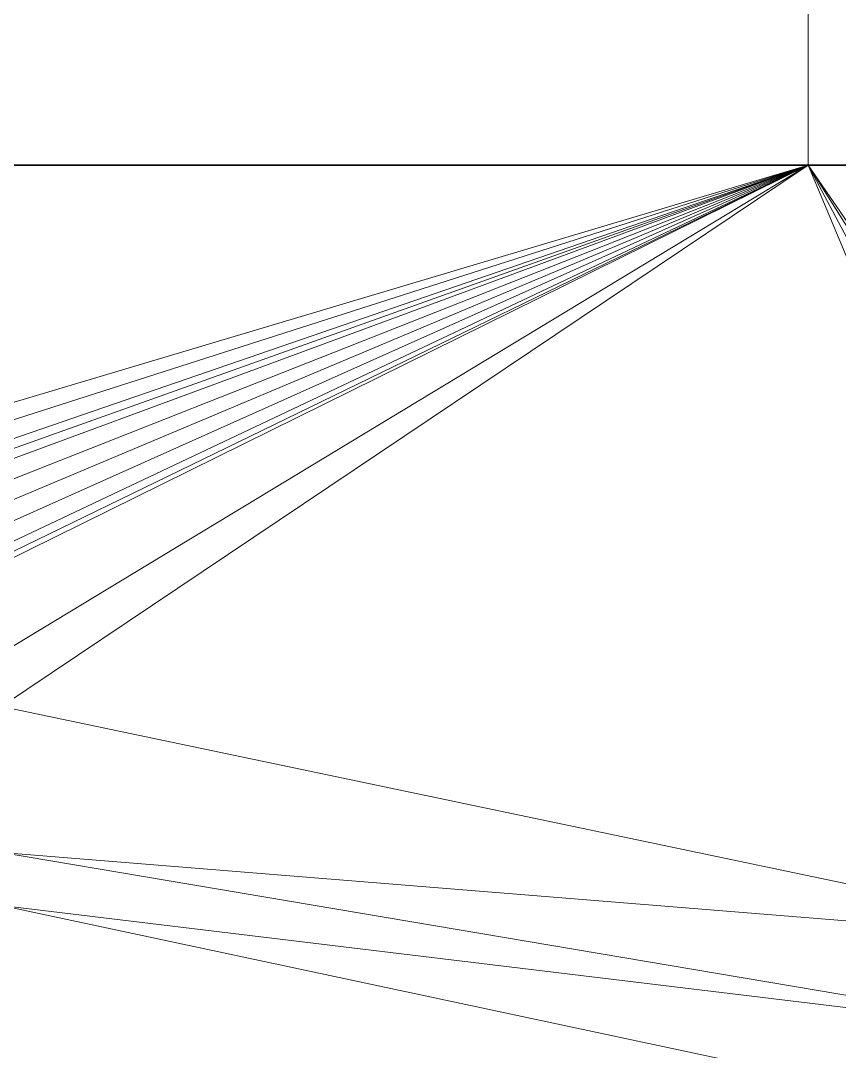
# Model space of a CAD drawing. Header units: metres. Extents: x 246428 to 246884, y 7418966 to 7419490.
# Drawn here: x 246769.93 to 246774.03, y 7419444.22 to 7419449.4 of the extents above; entities that cross this region are included whole.
import ezdxf

# ---------------------------------------------------------------- set-up
doc = ezdxf.new("R2010")
doc.units = ezdxf.units.M
doc.linetypes.add('blank name', pattern=[0])
doc.layers.add('_12D_UNMAPPED', color=7, linetype='Continuous')
doc.layers.add('KERB_LIP', color=7, linetype='Continuous', lineweight=35, true_color=0x5fd2ff)

msp = doc.modelspace()

# ---------------------------------------------------------------- linework, layer by layer
at = {"layer": '_12D_UNMAPPED', "color": 3, "linetype": 'blank name', "lineweight": 0}
for points in [[(246773.8779, 7419448.672, 35.5862), (246768.8779, 7419448.672, 35.5362), (246773.8779, 7419453.222, 35.4497)], [(246768.8779, 7419448.672, 35.5362), (246768.8779, 7419453.222, 35.3997), (246773.8779, 7419453.222, 35.4497)], [(246774.9372, 7419453.222, 35.4603), (246774.9372, 7419448.672, 35.5968), (246773.8779, 7419453.222, 35.4497)], [(246774.9372, 7419448.672, 35.5968), (246773.8779, 7419448.672, 35.5862), (246773.8779, 7419453.222, 35.4497)], [(246769.5386, 7419447.377, 35.5947), (246768.8779, 7419448.672, 35.5362), (246773.8779, 7419448.672, 35.5862)], [(246769.6055, 7419447.3027, 35.5984), (246769.5386, 7419447.377, 35.5947), (246773.8779, 7419448.672, 35.5862)], [(246769.6646, 7419447.2221, 35.6022), (246769.6055, 7419447.3027, 35.5984), (246773.8779, 7419448.672, 35.5862)], [(246769.691, 7419447.1797, 35.6042), (246769.6646, 7419447.2221, 35.6022), (246773.8779, 7419448.672, 35.5862)], [(246769.7153, 7419447.136, 35.6062), (246769.691, 7419447.1797, 35.6042), (246773.8779, 7419448.672, 35.5862)], [(246769.7572, 7419447.0452, 35.6102), (246769.7153, 7419447.136, 35.6062), (246773.8779, 7419448.672, 35.5862)], [(246769.7898, 7419446.9507, 35.6144), (246769.7572, 7419447.0452, 35.6102), (246773.8779, 7419448.672, 35.5862)], [(246769.8129, 7419446.8535, 35.6185), (246769.7898, 7419446.9507, 35.6144), (246773.8779, 7419448.672, 35.5862)], [(246769.8261, 7419446.7544, 35.6226), (246769.8129, 7419446.8535, 35.6185), (246773.8779, 7419448.672, 35.5862)], [(246769.829, 7419446.7045, 35.6246), (246769.8261, 7419446.7544, 35.6226), (246773.8779, 7419448.672, 35.5862)], [(246769.8295, 7419446.672, 35.6259), (246769.829, 7419446.7045, 35.6246), (246773.8779, 7419448.672, 35.5862)], [(246769.8295, 7419446.2221, 35.644), (246769.8295, 7419446.672, 35.6259), (246773.8779, 7419448.672, 35.5862)], [(246769.8295, 7419446.222, 35.644), (246769.8295, 7419446.2221, 35.644), (246773.8779, 7419448.672, 35.5862)], [(246769.8295, 7419445.9545, 35.6547), (246769.8295, 7419446.222, 35.644), (246773.8779, 7419448.672, 35.5862)], [(246775.5164, 7419444.7605, 35.7829), (246769.8295, 7419445.9545, 35.6547), (246773.8779, 7419448.672, 35.5862)], [(246775.8688, 7419445.5197, 35.7511), (246775.7149, 7419445.2193, 35.7639), (246773.8779, 7419448.672, 35.5862)], [(246775.8688, 7419445.5198, 35.7511), (246775.8688, 7419445.5197, 35.7511), (246773.8779, 7419448.672, 35.5862)], [(246775.7149, 7419445.2193, 35.7639), (246775.5164, 7419444.7605, 35.7829), (246773.8779, 7419448.672, 35.5862)], [(246775.9484, 7419445.6613, 35.7449), (246775.8688, 7419445.5198, 35.7511), (246773.8779, 7419448.672, 35.5862)], [(246774.9372, 7419448.672, 35.5968), (246775.9484, 7419445.6613, 35.7449), (246773.8779, 7419448.672, 35.5862)], [(246769.8295, 7419445.2221, 35.684), (246769.8295, 7419445.9545, 35.6547), (246775.5164, 7419444.7605, 35.7829)], [(246769.8295, 7419445.2221, 35.684), (246775.5164, 7419444.7605, 35.7829), (246775.354, 7419444.2878, 35.802)], [(246769.8295, 7419445.222, 35.684), (246769.8295, 7419445.2221, 35.684), (246775.354, 7419444.2878, 35.802)], [(246769.8295, 7419444.9545, 35.6947), (246769.8295, 7419445.222, 35.684), (246775.354, 7419444.2878, 35.802)], [(246769.8295, 7419443.9545, 35.7348), (246769.8295, 7419444.9545, 35.6947), (246775.2287, 7419443.8039, 35.821)], [(246769.8295, 7419444.9545, 35.6947), (246775.354, 7419444.2878, 35.802), (246775.2287, 7419443.8039, 35.821)]]:
    msp.add_3dface(points, dxfattribs=at)
at = {"layer": 'KERB_LIP'}
msp.add_polyline3d([(246781.1637, 7419448.87, 35.6562), (246779.3772, 7419448.7724, 35.6391), (246779.3771, 7419448.7724, 35.6391), (246779.0688, 7419448.7589, 35.6362), (246777.9588, 7419448.7184, 35.6256), (246777.9587, 7419448.7184, 35.6256), (246776.9721, 7419448.6929, 35.6162), (246776.972, 7419448.6929, 35.6162), (246776.8172, 7419448.6898, 35.6147), (246776.8171, 7419448.6898, 35.6147), (246776.4476, 7419448.6835, 35.6112), (246774.9516, 7419448.672, 35.5969), (246774.9515, 7419448.672, 35.5969), (246774.9515, 7419448.672, 35.5969), (246774.9373, 7419448.672, 35.5968), (246774.9372, 7419448.672, 35.5968), (246773.8779, 7419448.672, 35.5862), (246768.8779, 7419448.672, 35.5362), (246764.878, 7419448.672, 35.4962), (246764.8779, 7419448.672, 35.4962), (246763.8779, 7419448.672, 35.4862)], dxfattribs=at)

doc.saveas('drawing.dxf')
